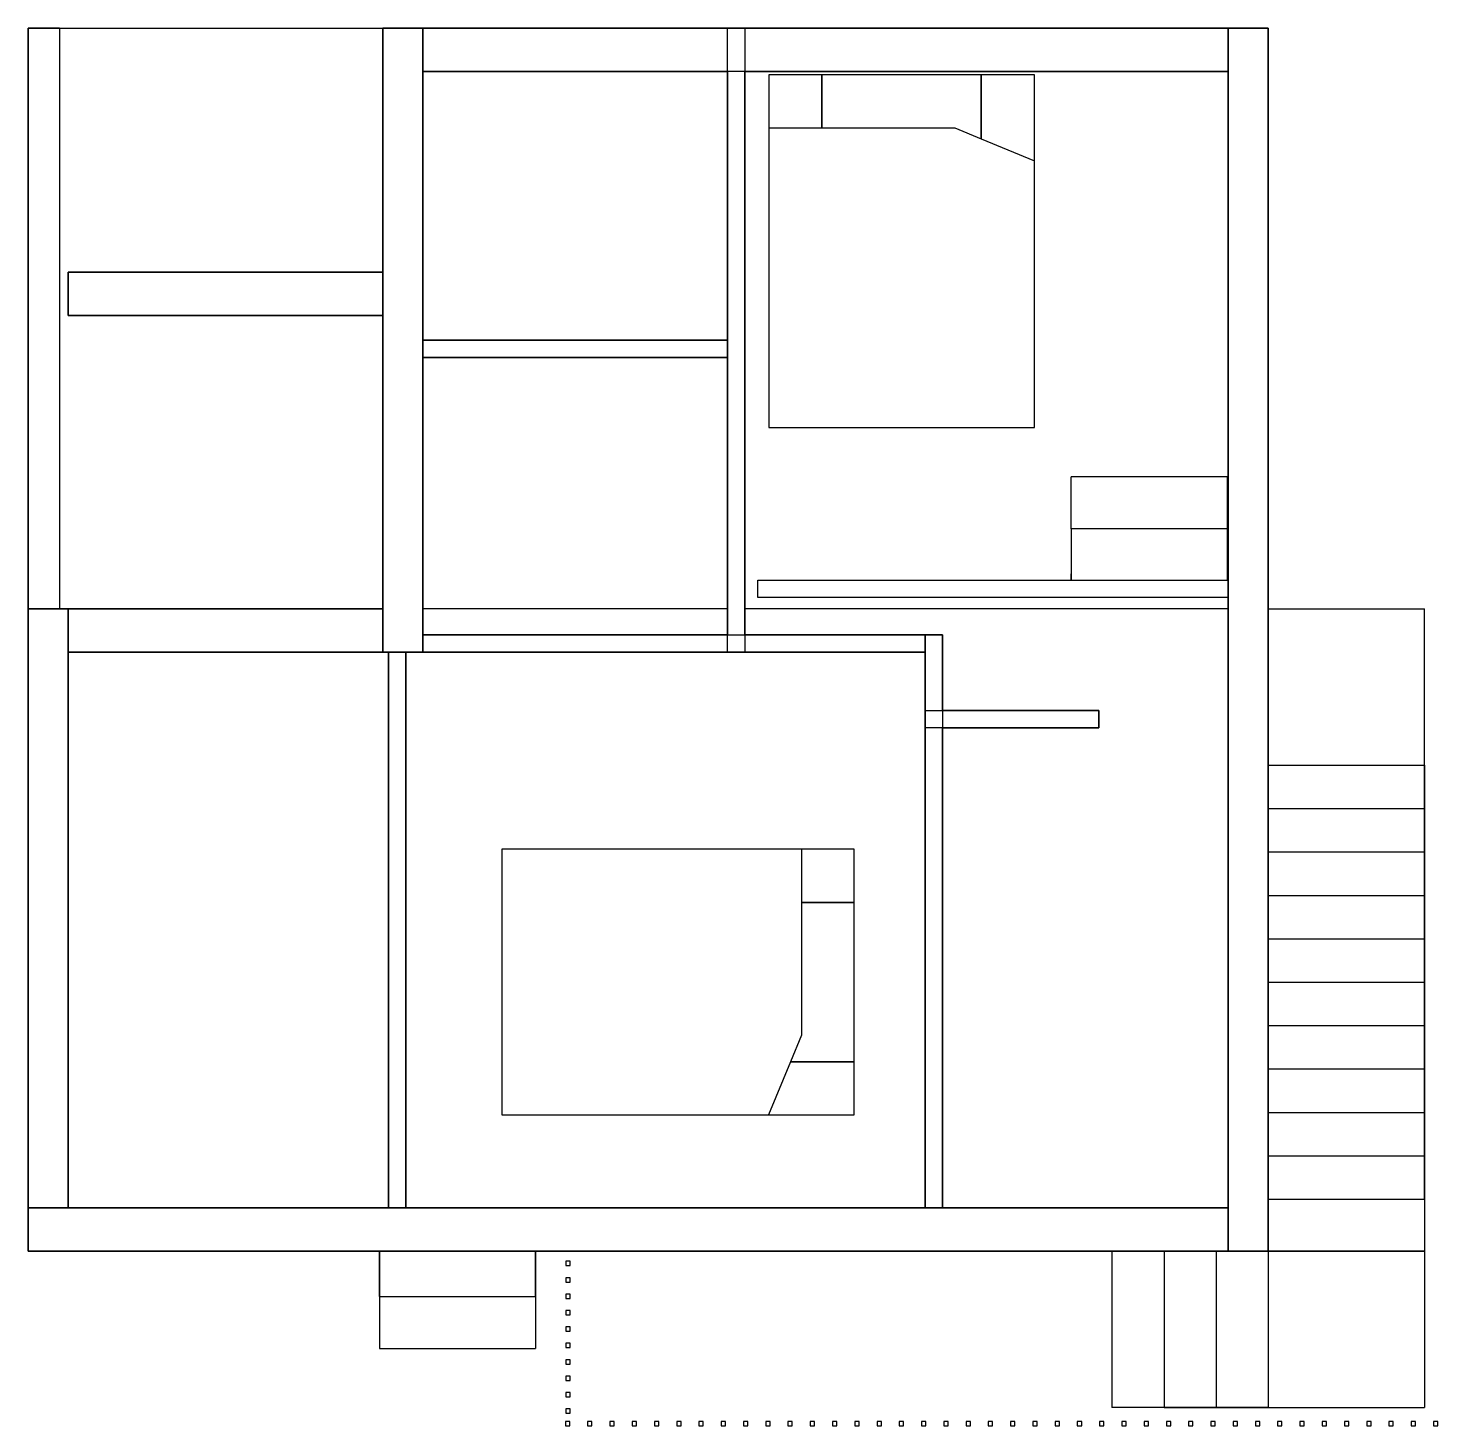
# Model space of a CAD drawing. Header units: metres. Extents: x 98 to 260, y -255 to -94.
import ezdxf

# ---------------------------------------------------------------- set-up
doc = ezdxf.new("R2010")
doc.units = ezdxf.units.M

msp = doc.modelspace()

# ---------------------------------------------------------------- linework, layer by layer
for p, q in [((97.5189, -160.994), (97.5189, -94.094)), ((97.5189, -94.094), (235.768, -94.0941)), ((97.5189, -94.0941), (97.5189, -234.994)), ((101.119, -94.0941), (97.5189, -94.0941)), ((101.119, -94.0941), (101.119, -160.994)), ((138.368, -94.0941), (142.968, -94.0941)), ((138.368, -165.994), (138.368, -94.0941)), ((142.968, -94.0941), (142.968, -165.994)), ((142.968, -94.0941), (235.768, -94.0941)), ((142.968, -99.0941), (142.968, -94.0941)), ((178.063, -94.0941), (180.063, -94.0941)), ((178.063, -165.994), (178.063, -94.0941)), ((180.063, -94.0941), (180.063, -165.994)), ((235.768, -94.0941), (240.368, -94.0941)), ((235.768, -234.994), (235.768, -94.0941)), ((235.768, -94.0941), (235.768, -99.0941)), ((240.368, -94.0941), (240.368, -234.994)), ((235.768, -99.0941), (142.968, -99.0941)), ((182.834, -99.4768), (182.834, -140.077)), ((213.434, -99.4768), (182.834, -99.4768)), ((188.954, -99.4768), (188.954, -105.567)), ((188.954, -105.567), (188.954, -99.4768)), ((207.314, -99.4768), (207.314, -106.834)), ((207.314, -106.834), (207.314, -99.4768)), ((213.434, -140.077), (213.434, -99.4768)), ((182.834, -105.567), (188.954, -105.567)), ((188.954, -105.567), (204.254, -105.567)), ((204.254, -105.567), (207.314, -106.834)), ((207.314, -106.834), (213.434, -109.369)), ((102.119, -122.209), (138.368, -122.209)), ((102.119, -127.209), (102.119, -122.209)), ((138.368, -122.209), (138.368, -127.209)), ((138.368, -127.209), (102.119, -127.209)), ((142.968, -130.017), (178.063, -130.017)), ((142.968, -132.017), (142.968, -130.017)), ((178.063, -130.017), (178.063, -132.017)), ((178.063, -132.017), (142.968, -132.017)), ((182.834, -140.077), (213.434, -140.077)), ((235.682, -145.768), (217.682, -145.768)), ((217.682, -151.768), (217.682, -145.768)), ((235.682, -151.768), (235.682, -145.768)), ((235.682, -151.768), (217.682, -151.768)), ((217.682, -151.768), (217.682, -157.694)), ((235.682, -157.694), (235.682, -151.768)), ((217.682, -157.694), (217.682, -156.948)), ((235.682, -156.948), (235.682, -157.694)), ((181.568, -157.694), (235.768, -157.694)), ((181.568, -159.694), (181.568, -157.694)), ((235.768, -159.694), (181.568, -159.694)), ((102.119, -160.994), (97.5189, -160.994)), ((97.5189, -160.994), (97.5189, -160.994)), ((97.5189, -160.994), (102.119, -160.994)), ((97.5189, -229.994), (97.5189, -160.994)), ((102.119, -160.994), (138.368, -160.994)), ((102.119, -165.994), (102.119, -160.994)), ((102.119, -160.994), (102.119, -229.994)), ((138.368, -160.994), (138.368, -165.994)), ((178.063, -160.994), (142.968, -160.994)), ((235.768, -160.994), (180.063, -160.994)), ((240.368, -160.994), (240.368, -160.994)), ((240.368, -234.994), (240.368, -160.994)), ((240.368, -160.994), (258.368, -160.994)), ((258.368, -178.994), (258.368, -160.994)), ((142.968, -163.994), (200.841, -163.994)), ((142.968, -165.994), (142.968, -163.994)), ((200.841, -163.994), (202.841, -163.994)), ((200.841, -229.994), (200.841, -163.994)), ((200.841, -163.994), (200.841, -165.994)), ((202.841, -163.994), (202.841, -229.994)), ((138.368, -165.994), (102.119, -165.994)), ((142.968, -165.994), (138.368, -165.994)), ((139.018, -165.994), (141.018, -165.994)), ((139.018, -229.994), (139.018, -165.994)), ((141.018, -165.994), (141.018, -229.994)), ((200.841, -165.994), (142.968, -165.994)), ((180.063, -165.994), (178.063, -165.994)), ((200.841, -172.711), (220.857, -172.711)), ((200.841, -174.711), (200.841, -172.711)), ((220.857, -172.711), (220.857, -174.711)), ((220.857, -174.711), (200.841, -174.711)), ((240.368, -178.994), (258.368, -178.994)), ((258.368, -183.994), (258.368, -178.994)), ((258.368, -178.994), (258.368, -228.994)), ((240.368, -183.994), (258.368, -183.994)), ((258.368, -188.994), (258.368, -183.994)), ((192.683, -188.69), (152.083, -188.69)), ((152.083, -188.69), (152.083, -219.29)), ((186.593, -188.69), (186.593, -194.81)), ((192.683, -219.29), (192.683, -188.69)), ((240.368, -188.994), (258.368, -188.994)), ((258.368, -193.994), (258.368, -188.994)), ((186.593, -194.81), (186.593, -210.11)), ((192.683, -194.81), (186.593, -194.81)), ((186.593, -194.81), (192.683, -194.81)), ((240.368, -193.994), (258.368, -193.994)), ((258.368, -198.994), (258.368, -193.994)), ((240.368, -198.994), (258.368, -198.994)), ((258.368, -203.994), (258.368, -198.994)), ((240.368, -203.994), (258.368, -203.994)), ((258.368, -208.994), (258.368, -203.994)), ((240.368, -208.994), (258.368, -208.994)), ((258.368, -213.994), (258.368, -208.994)), ((186.593, -210.11), (185.325, -213.17)), ((185.325, -213.17), (182.79, -219.29)), ((192.683, -213.17), (185.325, -213.17)), ((185.325, -213.17), (192.683, -213.17)), ((240.368, -228.994), (240.368, -213.677)), ((240.368, -213.994), (258.368, -213.994)), ((240.368, -213.994), (240.368, -218.994)), ((258.368, -218.994), (258.368, -213.994)), ((240.368, -218.994), (258.368, -218.994)), ((240.368, -218.994), (240.368, -223.994)), ((258.368, -223.994), (258.368, -218.994)), ((152.083, -219.29), (192.683, -219.29)), ((240.368, -223.994), (258.368, -223.994)), ((240.368, -223.994), (240.368, -228.994)), ((258.368, -228.994), (258.368, -223.994)), ((97.5189, -229.994), (235.768, -229.994)), ((97.5189, -234.994), (97.5189, -229.994)), ((102.119, -229.994), (97.5189, -229.994)), ((141.018, -229.994), (139.018, -229.994)), ((202.841, -229.994), (200.841, -229.994)), ((235.768, -229.994), (235.768, -234.994)), ((240.368, -228.994), (258.368, -228.994)), ((240.368, -228.994), (240.368, -234.994)), ((258.368, -228.994), (258.368, -234.994)), ((235.768, -234.994), (97.5189, -234.994)), ((97.5189, -234.994), (97.5189, -234.994)), ((137.972, -240.214), (137.972, -234.994)), ((137.972, -234.994), (137.972, -240.214)), ((155.972, -240.214), (155.972, -234.994)), ((155.972, -234.994), (155.972, -240.214)), ((192.752, -234.994), (240.368, -234.994)), ((222.368, -234.994), (222.368, -252.994)), ((228.368, -234.994), (228.368, -252.994)), ((234.368, -234.994), (234.368, -252.994)), ((240.368, -234.994), (235.768, -234.994)), ((240.368, -234.994), (240.368, -252.994)), ((240.368, -234.994), (240.368, -234.994)), ((258.368, -234.994), (240.368, -234.994)), ((240.368, -234.994), (240.368, -234.994)), ((240.368, -234.994), (258.368, -234.994)), ((258.368, -234.994), (258.368, -252.994)), ((159.939, -236.152), (159.439, -236.152)), ((159.439, -236.152), (159.439, -236.652)), ((159.439, -236.652), (159.939, -236.652)), ((159.939, -236.652), (159.939, -236.152)), ((159.939, -238.041), (159.439, -238.041)), ((159.439, -238.041), (159.439, -238.541)), ((159.439, -238.541), (159.939, -238.541)), ((159.939, -238.541), (159.939, -238.041)), ((137.972, -240.214), (155.972, -240.214)), ((137.972, -240.214), (137.972, -246.214)), ((155.972, -240.214), (155.972, -246.214)), ((159.939, -239.93), (159.439, -239.93)), ((159.439, -239.93), (159.439, -240.43)), ((159.939, -240.43), (159.939, -239.93)), ((159.439, -240.43), (159.939, -240.43)), ((159.939, -241.819), (159.439, -241.819)), ((159.439, -241.819), (159.439, -242.319)), ((159.939, -242.319), (159.939, -241.819)), ((159.439, -242.319), (159.939, -242.319)), ((159.939, -243.708), (159.439, -243.708)), ((159.439, -243.708), (159.439, -244.208)), ((159.439, -244.208), (159.939, -244.208)), ((159.939, -244.208), (159.939, -243.708)), ((137.972, -246.214), (155.972, -246.214)), ((159.939, -245.596), (159.439, -245.596)), ((159.439, -245.596), (159.439, -246.096)), ((159.439, -246.096), (159.939, -246.096)), ((159.939, -246.096), (159.939, -245.596)), ((159.939, -247.485), (159.439, -247.485)), ((159.439, -247.485), (159.439, -247.985)), ((159.439, -247.985), (159.939, -247.985)), ((159.939, -247.985), (159.939, -247.485)), ((159.939, -249.374), (159.439, -249.374)), ((159.439, -249.374), (159.439, -249.874)), ((159.439, -249.874), (159.939, -249.874)), ((159.939, -249.874), (159.939, -249.374)), ((159.939, -251.263), (159.439, -251.263)), ((159.439, -251.263), (159.439, -251.763)), ((159.939, -251.763), (159.939, -251.263)), ((159.439, -251.763), (159.939, -251.763)), ((159.939, -253.152), (159.439, -253.152)), ((159.439, -253.152), (159.439, -253.652)), ((159.939, -253.652), (159.939, -253.152)), ((228.368, -252.994), (222.368, -252.994)), ((228.368, -252.994), (234.368, -252.994)), ((240.368, -252.994), (228.368, -252.994)), ((234.368, -252.994), (240.368, -252.994)), ((240.368, -252.994), (258.368, -252.994)), ((159.403, -254.603), (159.403, -255.103)), ((159.903, -254.603), (159.403, -254.603)), ((159.439, -253.652), (159.939, -253.652)), ((159.903, -255.103), (159.903, -254.603)), ((161.967, -254.603), (161.967, -255.103)), ((162.467, -254.603), (161.967, -254.603)), ((162.467, -255.103), (162.467, -254.603)), ((164.531, -254.603), (164.531, -255.103)), ((165.031, -254.603), (164.531, -254.603)), ((165.031, -255.103), (165.031, -254.603)), ((167.095, -254.603), (167.095, -255.103)), ((167.595, -254.603), (167.095, -254.603)), ((167.595, -255.103), (167.595, -254.603)), ((169.659, -254.603), (169.659, -255.103)), ((170.159, -254.603), (169.659, -254.603)), ((170.159, -255.103), (170.159, -254.603)), ((172.223, -254.603), (172.223, -255.103)), ((172.723, -254.603), (172.223, -254.603)), ((172.723, -255.103), (172.723, -254.603)), ((174.787, -254.603), (174.787, -255.103)), ((175.287, -254.603), (174.787, -254.603)), ((175.287, -255.103), (175.287, -254.603)), ((177.351, -254.603), (177.351, -255.103)), ((177.851, -254.603), (177.351, -254.603)), ((177.851, -255.103), (177.851, -254.603)), ((179.916, -254.603), (179.916, -255.103)), ((180.416, -254.603), (179.916, -254.603)), ((180.416, -255.103), (180.416, -254.603)), ((182.48, -254.603), (182.48, -255.103)), ((182.98, -254.603), (182.48, -254.603)), ((182.98, -255.103), (182.98, -254.603)), ((185.044, -254.603), (185.044, -255.103)), ((185.544, -254.603), (185.044, -254.603)), ((185.544, -255.103), (185.544, -254.603)), ((187.608, -254.603), (187.608, -255.103)), ((188.108, -254.603), (187.608, -254.603)), ((188.108, -255.103), (188.108, -254.603)), ((190.172, -254.603), (190.172, -255.103)), ((190.672, -254.603), (190.172, -254.603)), ((190.672, -255.103), (190.672, -254.603)), ((192.736, -254.603), (192.736, -255.103)), ((193.236, -254.603), (192.736, -254.603)), ((193.236, -255.103), (193.236, -254.603)), ((195.3, -254.603), (195.3, -255.103)), ((195.8, -254.603), (195.3, -254.603)), ((195.8, -255.103), (195.8, -254.603)), ((197.864, -254.603), (197.864, -255.103)), ((198.364, -254.603), (197.864, -254.603)), ((198.364, -255.103), (198.364, -254.603)), ((200.428, -254.603), (200.428, -255.103)), ((200.928, -254.603), (200.428, -254.603)), ((200.928, -255.103), (200.928, -254.603)), ((202.992, -254.603), (202.992, -255.103)), ((203.492, -254.603), (202.992, -254.603)), ((203.492, -255.103), (203.492, -254.603)), ((205.557, -254.603), (205.557, -255.103)), ((206.057, -254.603), (205.557, -254.603)), ((206.057, -255.103), (206.057, -254.603)), ((208.121, -254.603), (208.121, -255.103)), ((208.621, -254.603), (208.121, -254.603)), ((208.621, -255.103), (208.621, -254.603)), ((210.685, -254.603), (210.685, -255.103)), ((211.185, -254.603), (210.685, -254.603)), ((211.185, -255.103), (211.185, -254.603)), ((213.249, -254.603), (213.249, -255.103)), ((213.749, -254.603), (213.249, -254.603)), ((213.749, -255.103), (213.749, -254.603)), ((215.813, -254.603), (215.813, -255.103)), ((216.313, -254.603), (215.813, -254.603)), ((216.313, -255.103), (216.313, -254.603)), ((218.377, -254.603), (218.377, -255.103)), ((218.877, -254.603), (218.377, -254.603)), ((218.877, -255.103), (218.877, -254.603)), ((220.941, -254.603), (220.941, -255.103)), ((221.441, -254.603), (220.941, -254.603)), ((221.441, -255.103), (221.441, -254.603)), ((223.505, -254.603), (223.505, -255.103)), ((224.005, -254.603), (223.505, -254.603)), ((224.005, -255.103), (224.005, -254.603)), ((226.069, -254.603), (226.069, -255.103)), ((226.569, -254.603), (226.069, -254.603)), ((226.569, -255.103), (226.569, -254.603)), ((228.633, -254.603), (228.633, -255.103)), ((229.133, -254.603), (228.633, -254.603)), ((229.133, -255.103), (229.133, -254.603)), ((231.198, -254.603), (231.198, -255.103)), ((231.698, -254.603), (231.198, -254.603)), ((231.698, -255.103), (231.698, -254.603)), ((233.762, -254.603), (233.762, -255.103)), ((234.262, -254.603), (233.762, -254.603)), ((234.262, -255.103), (234.262, -254.603)), ((236.326, -254.603), (236.326, -255.103)), ((236.826, -254.603), (236.326, -254.603)), ((236.826, -255.103), (236.826, -254.603)), ((238.89, -254.603), (238.89, -255.103)), ((239.39, -254.603), (238.89, -254.603)), ((239.39, -255.103), (239.39, -254.603)), ((241.454, -254.603), (241.454, -255.103)), ((241.954, -254.603), (241.454, -254.603)), ((241.954, -255.103), (241.954, -254.603)), ((244.018, -254.603), (244.018, -255.103)), ((244.518, -254.603), (244.018, -254.603)), ((244.518, -255.103), (244.518, -254.603)), ((246.582, -254.603), (246.582, -255.103)), ((247.082, -254.603), (246.582, -254.603)), ((247.082, -255.103), (247.082, -254.603)), ((249.146, -254.603), (249.146, -255.103)), ((249.646, -254.603), (249.146, -254.603)), ((249.646, -255.103), (249.646, -254.603)), ((251.71, -254.603), (251.71, -255.103)), ((252.21, -254.603), (251.71, -254.603)), ((252.21, -255.103), (252.21, -254.603)), ((254.275, -254.603), (254.275, -255.103)), ((254.775, -254.603), (254.275, -254.603)), ((254.775, -255.103), (254.775, -254.603)), ((256.839, -254.603), (256.839, -255.103)), ((257.339, -254.603), (256.839, -254.603)), ((257.339, -255.103), (257.339, -254.603)), ((259.403, -254.603), (259.403, -255.103)), ((259.903, -254.603), (259.403, -254.603)), ((259.903, -255.103), (259.903, -254.603)), ((159.403, -255.103), (159.903, -255.103)), ((161.967, -255.103), (162.467, -255.103)), ((164.531, -255.103), (165.031, -255.103)), ((167.095, -255.103), (167.595, -255.103)), ((169.659, -255.103), (170.159, -255.103)), ((172.223, -255.103), (172.723, -255.103)), ((174.787, -255.103), (175.287, -255.103)), ((177.351, -255.103), (177.851, -255.103)), ((179.916, -255.103), (180.416, -255.103)), ((182.48, -255.103), (182.98, -255.103)), ((185.044, -255.103), (185.544, -255.103)), ((187.608, -255.103), (188.108, -255.103)), ((190.172, -255.103), (190.672, -255.103)), ((192.736, -255.103), (193.236, -255.103)), ((195.3, -255.103), (195.8, -255.103)), ((197.864, -255.103), (198.364, -255.103)), ((200.428, -255.103), (200.928, -255.103)), ((202.992, -255.103), (203.492, -255.103)), ((205.557, -255.103), (206.057, -255.103)), ((208.121, -255.103), (208.621, -255.103)), ((210.685, -255.103), (211.185, -255.103)), ((213.249, -255.103), (213.749, -255.103)), ((215.813, -255.103), (216.313, -255.103)), ((218.377, -255.103), (218.877, -255.103)), ((220.941, -255.103), (221.441, -255.103)), ((223.505, -255.103), (224.005, -255.103)), ((226.069, -255.103), (226.569, -255.103)), ((228.633, -255.103), (229.133, -255.103)), ((231.198, -255.103), (231.698, -255.103)), ((233.762, -255.103), (234.262, -255.103)), ((236.326, -255.103), (236.826, -255.103)), ((238.89, -255.103), (239.39, -255.103)), ((241.454, -255.103), (241.954, -255.103)), ((244.018, -255.103), (244.518, -255.103)), ((246.582, -255.103), (247.082, -255.103)), ((249.146, -255.103), (249.646, -255.103)), ((251.71, -255.103), (252.21, -255.103)), ((254.275, -255.103), (254.775, -255.103)), ((256.839, -255.103), (257.339, -255.103)), ((259.403, -255.103), (259.903, -255.103))]:
    msp.add_line(p, q)
for points in [[(138.368, -160.994), (120.244, -160.994), (102.119, -160.994), (99.819, -160.994), (97.519, -160.994), (97.519, -195.494), (97.519, -229.994), (97.519, -232.494), (97.519, -234.994), (166.644, -234.994), (235.768, -234.994), (238.068, -234.994), (240.368, -234.994), (240.368, -164.544), (240.368, -94.094), (238.068, -94.094), (235.768, -94.094), (203.288, -94.094), (180.063, -94.094), (179.063, -94.094), (178.063, -94.094), (142.968, -94.094), (141.358, -94.094), (138.368, -94.094), (138.368, -119.259), (138.368, -122.209), (120.244, -122.209), (102.119, -122.209), (102.119, -124.709), (102.119, -127.209), (120.244, -127.209), (138.368, -127.209)], [(138.368, -160.994), (120.244, -160.994), (102.119, -160.994), (99.819, -160.994), (97.519, -160.994), (97.519, -195.494), (97.519, -229.994), (97.519, -232.494), (97.519, -234.994), (166.644, -234.994), (235.768, -234.994), (238.068, -234.994), (240.368, -234.994), (240.368, -164.544), (240.368, -94.094), (238.068, -94.094), (235.768, -94.094), (203.288, -94.094), (180.063, -94.094), (179.063, -94.094), (178.063, -94.094), (142.968, -94.094), (141.358, -94.094), (138.368, -94.094), (138.368, -119.259), (138.368, -122.209), (120.244, -122.209), (102.119, -122.209), (102.119, -124.709), (102.119, -127.209), (120.244, -127.209), (138.368, -127.209)], [(160.516, -130.017), (142.968, -130.017), (142.968, -99.094), (175.448, -99.094), (178.063, -99.094), (178.063, -130.017)], [(160.516, -130.017), (142.968, -130.017), (142.968, -99.094), (175.448, -99.094), (178.063, -99.094), (178.063, -130.017)], [(202.841, -196.994), (202.841, -174.711), (210.849, -174.711), (220.857, -174.711), (220.857, -173.711), (220.857, -172.711), (210.849, -172.711), (202.841, -172.711), (202.841, -163.994), (201.841, -163.994), (200.841, -163.994), (180.063, -163.994), (180.063, -130.044), (180.063, -99.094), (235.768, -99.094), (235.768, -164.544), (235.768, -229.994), (202.841, -229.994)], [(202.841, -196.994), (202.841, -174.711), (210.849, -174.711), (220.857, -174.711), (220.857, -173.711), (220.857, -172.711), (210.849, -172.711), (202.841, -172.711), (202.841, -163.994), (201.841, -163.994), (200.841, -163.994), (180.063, -163.994), (180.063, -130.044), (180.063, -99.094), (235.768, -99.094), (235.768, -164.544), (235.768, -229.994), (202.841, -229.994)], [(142.968, -140.829), (142.968, -132.017), (160.516, -132.017), (178.063, -132.017), (178.063, -163.994), (171.905, -163.994), (142.968, -163.994)], [(142.968, -140.829), (142.968, -132.017), (160.516, -132.017), (178.063, -132.017), (178.063, -163.994), (171.905, -163.994), (142.968, -163.994)], [(102.119, -195.494), (102.119, -165.994), (120.244, -165.994), (138.368, -165.994), (139.018, -165.994), (139.018, -197.994), (139.018, -229.994), (102.119, -229.994)], [(102.119, -195.494), (102.119, -165.994), (120.244, -165.994), (138.368, -165.994), (139.018, -165.994), (139.018, -197.994), (139.018, -229.994), (102.119, -229.994)], [(141.018, -197.994), (141.018, -165.994), (142.968, -165.994), (171.905, -165.994), (178.063, -165.994), (179.063, -165.994), (180.063, -165.994), (200.841, -165.994), (200.841, -172.711), (200.841, -173.711), (200.841, -174.711), (200.841, -196.994), (200.841, -229.994), (166.644, -229.994), (141.018, -229.994)], [(141.018, -197.994), (141.018, -165.994), (142.968, -165.994), (171.905, -165.994), (178.063, -165.994), (179.063, -165.994), (180.063, -165.994), (200.841, -165.994), (200.841, -172.711), (200.841, -173.711), (200.841, -174.711), (200.841, -196.994), (200.841, -229.994), (166.644, -229.994), (141.018, -229.994)]]:
    msp.add_lwpolyline(points, close=True)

doc.saveas('drawing.dxf')
